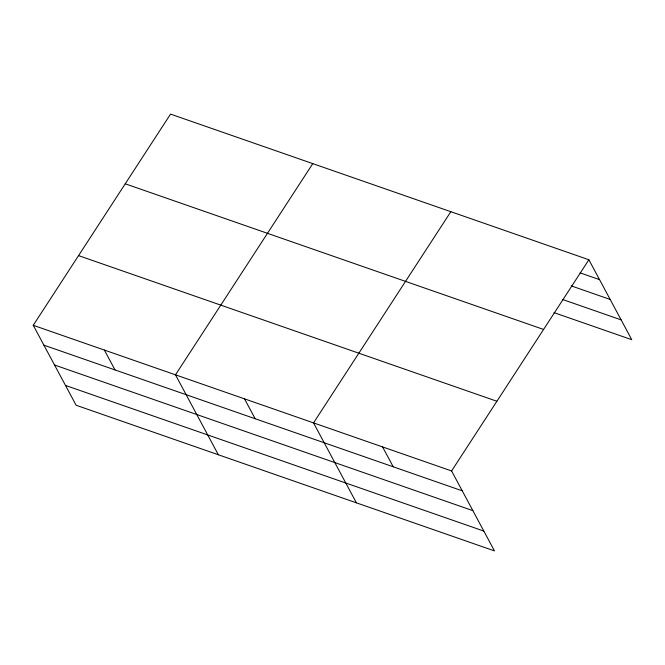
<?xml version="1.0" encoding="UTF-8"?>
<svg xmlns="http://www.w3.org/2000/svg" width="665" height="665" viewBox="0 0 665 665"><rect width="100%" height="100%" fill="white"/><g stroke="black" fill="none" stroke-linecap="round" stroke-linejoin="round"><path stroke-width="1" d="M33.25 325.301L451.593 470.953L494.452 550.894L76.118 405.243L33.25 325.301L170.548 114.106L588.882 259.757L631.75 339.699L553.97 312.617M312.783 163.623L175.485 374.827L218.353 454.769M450.837 211.686L313.539 422.89L356.407 502.831M451.593 470.953L588.882 259.757M580.096 272.858L599.547 279.632M571.285 285.908L610.171 299.45M562.789 299.566L621.118 319.873M125.236 183.798L543.579 329.449M78.553 255.609L496.896 401.261M43.907 345.177L462.25 490.828M54.538 365.002L472.882 510.654M65.486 385.426L483.829 531.077M382.566 446.922L393.223 466.797M244.512 398.859L255.169 418.734M104.372 350.064L115.028 369.94"/></g></svg>
